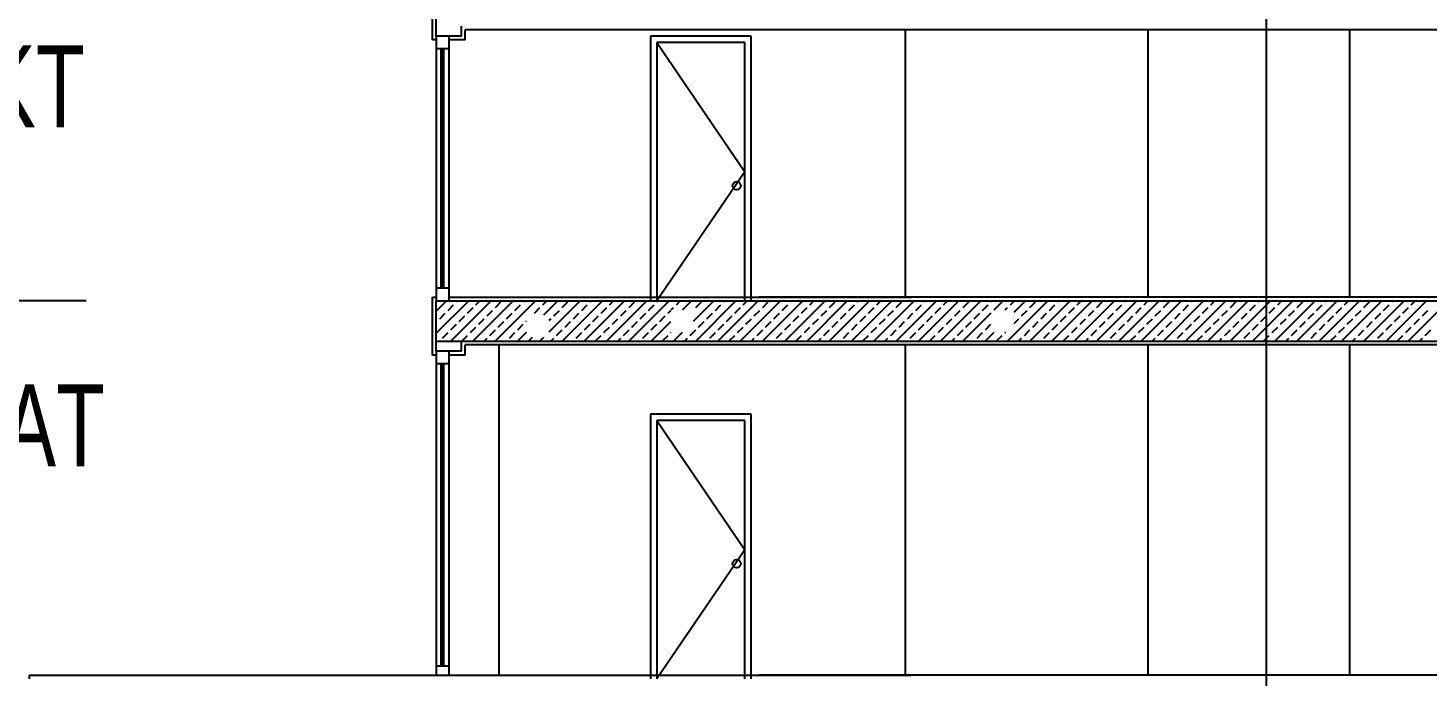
# Model space of a CAD drawing. Header units: inches. Extents: x -7543 to -822, y 102837 to 190349.
# Drawn here: x -837.0885 to -837.0329, y 102836.7358 to 102836.7615 of the extents above; entities that cross this region are included whole.
import ezdxf

# ---------------------------------------------------------------- set-up
doc = ezdxf.new("R2010")
doc.units = ezdxf.units.IN
doc.header["$MEASUREMENT"] = 0
doc.linetypes.add('ACAD_ISO07W100', pattern=[3, 0, -3])
doc.layers.add('TARAMA', color=8, linetype='Continuous', lineweight=25)
doc.styles.add('MEKAN', font='arial.ttf', dxfattribs={"width": 0.7, "height": 30})

msp = doc.modelspace()

# ---------------------------------------------------------------- linework, layer by layer
at = {"layer": 'TARAMA'}
for p, q in [((-837.039305, 102836.705214), (-837.039305, 102836.884566)), ((-837.072405, 102836.761037), (-837.072405, 102836.770437)), ((-837.072255, 102836.761187), (-837.072255, 102836.770587)), ((-837.071255, 102836.761187), (-837.071255, 102836.761587)), ((-837.028205, 102836.761437), (-837.071105, 102836.761437)), ((-837.071105, 102836.761037), (-837.071105, 102836.761437)), ((-837.05363, 102836.750837), (-837.05363, 102836.761437)), ((-837.044005, 102836.750837), (-837.044005, 102836.761437)), ((-837.036005, 102836.761437), (-837.036005, 102836.750837)), ((-837.072255, 102836.761037), (-837.072405, 102836.761037)), ((-837.071255, 102836.761187), (-837.072255, 102836.761187)), ((-837.072255, 102836.761187), (-837.072255, 102836.750687)), ((-837.071755, 102836.761187), (-837.071755, 102836.750687)), ((-837.071105, 102836.761037), (-837.071755, 102836.761037)), ((-837.059755, 102836.761187), (-837.063755, 102836.761187)), ((-837.063755, 102836.761187), (-837.063755, 102836.750687)), ((-837.060005, 102836.760937), (-837.063505, 102836.760937)), ((-837.063505, 102836.760937), (-837.063505, 102836.750687)), ((-837.063505, 102836.760937), (-837.060005, 102836.755812)), ((-837.060005, 102836.750687), (-837.060005, 102836.760937)), ((-837.059755, 102836.750687), (-837.059755, 102836.761187)), ((-837.071755, 102836.760687), (-837.072255, 102836.760687)), ((-837.072055, 102836.751187), (-837.072055, 102836.760687)), ((-837.072005, 102836.751187), (-837.072005, 102836.760687)), ((-837.071955, 102836.751187), (-837.071955, 102836.760687)), ((-837.060005, 102836.755812), (-837.063505, 102836.750687)), ((-837.071755, 102836.751187), (-837.072255, 102836.751187)), ((-837.072405, 102836.750837), (-837.072255, 102836.750837)), ((-837.072405, 102836.748537), (-837.072405, 102836.750837)), ((-837.072255, 102836.750687), (-837.028505, 102836.750687)), ((-837.072255, 102836.748687), (-837.072255, 102836.750687)), ((-837.072255, 102836.750282), (-837.07185, 102836.750687)), ((-837.072255, 102836.749398), (-837.070966, 102836.750687)), ((-837.071785, 102836.75031), (-837.071564, 102836.750531)), ((-837.071755, 102836.750837), (-837.053405, 102836.750837)), ((-837.071682, 102836.749087), (-837.070082, 102836.750687)), ((-837.071453, 102836.750642), (-837.071408, 102836.750687)), ((-837.071011, 102836.7502), (-837.07079, 102836.750421)), ((-837.070798, 102836.749087), (-837.069198, 102836.750687)), ((-837.07068, 102836.750531), (-837.070524, 102836.750687)), ((-837.070238, 102836.750089), (-837.070017, 102836.75031)), ((-837.069914, 102836.749087), (-837.068314, 102836.750687)), ((-837.069906, 102836.750421), (-837.069686, 102836.750642)), ((-837.069133, 102836.75031), (-837.068912, 102836.750531)), ((-837.068802, 102836.750642), (-837.068756, 102836.750687)), ((-837.06836, 102836.7502), (-837.068139, 102836.750421)), ((-837.068028, 102836.750531), (-837.067872, 102836.750687)), ((-837.067989, 102836.750129), (-837.06743, 102836.750687)), ((-837.067771, 102836.749462), (-837.066546, 102836.750687)), ((-837.067586, 102836.750089), (-837.067365, 102836.75031)), ((-837.067263, 102836.749087), (-837.065663, 102836.750687)), ((-837.067255, 102836.750421), (-837.067034, 102836.750642)), ((-837.066481, 102836.75031), (-837.06626, 102836.750531)), ((-837.066379, 102836.749087), (-837.064779, 102836.750687)), ((-837.06615, 102836.750642), (-837.066104, 102836.750687)), ((-837.065708, 102836.7502), (-837.065487, 102836.750421)), ((-837.065495, 102836.749087), (-837.063895, 102836.750687)), ((-837.065377, 102836.750531), (-837.065221, 102836.750687)), ((-837.064935, 102836.750089), (-837.064714, 102836.75031)), ((-837.064611, 102836.749087), (-837.063011, 102836.750687)), ((-837.064603, 102836.750421), (-837.064382, 102836.750642)), ((-837.06383, 102836.75031), (-837.063609, 102836.750531)), ((-837.063498, 102836.750642), (-837.063453, 102836.750687)), ((-837.063056, 102836.7502), (-837.062951, 102836.750306)), ((-837.062927, 102836.750329), (-837.062835, 102836.750421)), ((-837.062725, 102836.750531), (-837.062569, 102836.750687)), ((-837.062486, 102836.750329), (-837.062127, 102836.750687)), ((-837.062051, 102836.74988), (-837.061243, 102836.750687)), ((-837.061959, 102836.749087), (-837.060359, 102836.750687)), ((-837.061952, 102836.750421), (-837.061731, 102836.750642)), ((-837.061178, 102836.75031), (-837.060957, 102836.750531)), ((-837.061075, 102836.749087), (-837.059475, 102836.750687)), ((-837.060847, 102836.750642), (-837.060801, 102836.750687)), ((-837.060405, 102836.7502), (-837.060184, 102836.750421)), ((-837.060191, 102836.749087), (-837.058591, 102836.750687)), ((-837.060073, 102836.750531), (-837.059917, 102836.750687)), ((-837.059631, 102836.750089), (-837.05941, 102836.75031)), ((-837.028505, 102836.750837), (-837.059444, 102836.750837)), ((-837.059308, 102836.749087), (-837.057708, 102836.750687)), ((-837.0593, 102836.750421), (-837.059079, 102836.750642)), ((-837.058527, 102836.75031), (-837.058306, 102836.750531)), ((-837.058424, 102836.749087), (-837.056824, 102836.750687)), ((-837.058195, 102836.750642), (-837.058149, 102836.750687)), ((-837.057753, 102836.7502), (-837.057532, 102836.750421)), ((-837.05754, 102836.749087), (-837.05594, 102836.750687)), ((-837.057422, 102836.750531), (-837.057266, 102836.750687)), ((-837.05698, 102836.750089), (-837.056759, 102836.75031)), ((-837.056656, 102836.749087), (-837.055056, 102836.750687)), ((-837.056648, 102836.750421), (-837.056427, 102836.750642)), ((-837.055875, 102836.75031), (-837.055654, 102836.750531)), ((-837.055772, 102836.749087), (-837.054172, 102836.750687)), ((-837.055543, 102836.750642), (-837.055498, 102836.750687)), ((-837.055101, 102836.7502), (-837.05488, 102836.750421)), ((-837.054888, 102836.749087), (-837.053288, 102836.750687)), ((-837.05477, 102836.750531), (-837.054614, 102836.750687)), ((-837.054328, 102836.750089), (-837.054107, 102836.75031)), ((-837.054004, 102836.749087), (-837.052404, 102836.750687)), ((-837.053997, 102836.750421), (-837.053776, 102836.750642)), ((-837.053223, 102836.75031), (-837.053002, 102836.750531)), ((-837.05312, 102836.749087), (-837.05152, 102836.750687)), ((-837.052892, 102836.750642), (-837.052846, 102836.750687)), ((-837.05245, 102836.7502), (-837.052229, 102836.750421)), ((-837.052236, 102836.749087), (-837.050636, 102836.750687)), ((-837.052118, 102836.750531), (-837.051962, 102836.750687)), ((-837.051676, 102836.750089), (-837.051455, 102836.75031)), ((-837.051345, 102836.750421), (-837.051124, 102836.750642)), ((-837.050572, 102836.75031), (-837.050351, 102836.750531)), ((-837.05024, 102836.750642), (-837.050195, 102836.750687)), ((-837.050111, 102836.750329), (-837.049753, 102836.750687)), ((-837.049669, 102836.750329), (-837.049577, 102836.750421)), ((-837.049585, 102836.749087), (-837.047985, 102836.750687)), ((-837.049467, 102836.750531), (-837.049311, 102836.750687)), ((-837.049325, 102836.750231), (-837.048869, 102836.750687)), ((-837.049025, 102836.750089), (-837.048804, 102836.75031)), ((-837.048701, 102836.749087), (-837.047101, 102836.750687)), ((-837.048693, 102836.750421), (-837.048472, 102836.750642)), ((-837.04792, 102836.75031), (-837.047699, 102836.750531)), ((-837.047817, 102836.749087), (-837.046217, 102836.750687)), ((-837.047588, 102836.750642), (-837.047543, 102836.750687)), ((-837.047147, 102836.7502), (-837.046926, 102836.750421)), ((-837.046933, 102836.749087), (-837.045333, 102836.750687)), ((-837.046815, 102836.750531), (-837.046659, 102836.750687)), ((-837.046373, 102836.750089), (-837.046152, 102836.75031)), ((-837.046049, 102836.749087), (-837.044449, 102836.750687)), ((-837.046042, 102836.750421), (-837.045821, 102836.750642)), ((-837.045268, 102836.75031), (-837.045047, 102836.750531)), ((-837.045165, 102836.749087), (-837.043565, 102836.750687)), ((-837.044937, 102836.750642), (-837.044891, 102836.750687)), ((-837.044495, 102836.7502), (-837.044274, 102836.750421)), ((-837.044282, 102836.749087), (-837.042682, 102836.750687)), ((-837.044163, 102836.750531), (-837.044007, 102836.750687)), ((-837.043721, 102836.750089), (-837.0435, 102836.75031)), ((-837.043398, 102836.749087), (-837.041798, 102836.750687)), ((-837.04339, 102836.750421), (-837.043169, 102836.750642)), ((-837.042617, 102836.75031), (-837.042396, 102836.750531)), ((-837.042514, 102836.749087), (-837.040914, 102836.750687)), ((-837.042285, 102836.750642), (-837.04224, 102836.750687)), ((-837.041843, 102836.7502), (-837.041622, 102836.750421)), ((-837.04163, 102836.749087), (-837.04003, 102836.750687)), ((-837.041512, 102836.750531), (-837.041356, 102836.750687)), ((-837.04107, 102836.750089), (-837.040849, 102836.75031)), ((-837.040746, 102836.749087), (-837.039305, 102836.750528)), ((-837.040738, 102836.750421), (-837.040517, 102836.750642)), ((-837.039965, 102836.75031), (-837.039744, 102836.750531)), ((-837.039633, 102836.750642), (-837.039588, 102836.750687)), ((-837.039305, 102836.750528), (-837.039146, 102836.750687)), ((-837.039305, 102836.749644), (-837.038262, 102836.750687)), ((-837.039192, 102836.7502), (-837.038971, 102836.750421)), ((-837.038978, 102836.749087), (-837.037378, 102836.750687)), ((-837.03886, 102836.750531), (-837.038704, 102836.750687)), ((-837.038418, 102836.750089), (-837.038197, 102836.75031)), ((-837.038094, 102836.749087), (-837.036494, 102836.750687)), ((-837.038087, 102836.750421), (-837.037866, 102836.750642)), ((-837.037313, 102836.75031), (-837.037092, 102836.750531)), ((-837.03721, 102836.749087), (-837.03561, 102836.750687)), ((-837.036982, 102836.750642), (-837.036936, 102836.750687)), ((-837.03654, 102836.7502), (-837.036319, 102836.750421)), ((-837.036327, 102836.749087), (-837.034727, 102836.750687)), ((-837.036208, 102836.750531), (-837.036052, 102836.750687)), ((-837.035767, 102836.750089), (-837.035546, 102836.75031)), ((-837.035443, 102836.749087), (-837.033843, 102836.750687)), ((-837.035435, 102836.750421), (-837.035214, 102836.750642)), ((-837.034662, 102836.75031), (-837.034441, 102836.750531)), ((-837.034559, 102836.749087), (-837.032959, 102836.750687)), ((-837.03433, 102836.750642), (-837.034285, 102836.750687)), ((-837.033888, 102836.7502), (-837.033667, 102836.750421)), ((-837.033675, 102836.749087), (-837.032075, 102836.750687)), ((-837.033557, 102836.750531), (-837.033401, 102836.750687)), ((-837.033115, 102836.750089), (-837.032894, 102836.75031)), ((-837.072255, 102836.74984), (-837.072227, 102836.749868)), ((-837.072116, 102836.749979), (-837.071895, 102836.7502)), ((-837.071674, 102836.749537), (-837.071453, 102836.749758)), ((-837.071343, 102836.749868), (-837.071122, 102836.750089)), ((-837.070569, 102836.749758), (-837.070348, 102836.749979)), ((-837.069796, 102836.749647), (-837.069575, 102836.749868)), ((-837.069465, 102836.749979), (-837.069244, 102836.7502)), ((-837.069023, 102836.749537), (-837.068802, 102836.749758)), ((-837.068691, 102836.749868), (-837.068671, 102836.749888)), ((-837.067771, 102836.749904), (-837.067697, 102836.749979)), ((-837.067144, 102836.749647), (-837.066923, 102836.749868)), ((-837.066813, 102836.749979), (-837.066592, 102836.7502)), ((-837.066371, 102836.749537), (-837.06615, 102836.749758)), ((-837.06604, 102836.749868), (-837.065819, 102836.750089)), ((-837.065266, 102836.749758), (-837.065045, 102836.749979)), ((-837.064493, 102836.749647), (-837.064272, 102836.749868)), ((-837.064161, 102836.749979), (-837.06394, 102836.7502)), ((-837.063727, 102836.749087), (-837.062951, 102836.749864)), ((-837.063719, 102836.749537), (-837.063498, 102836.749758)), ((-837.063388, 102836.749868), (-837.063167, 102836.750089)), ((-837.061841, 102836.749647), (-837.06162, 102836.749868)), ((-837.06151, 102836.749979), (-837.061289, 102836.7502)), ((-837.061068, 102836.749537), (-837.060847, 102836.749758)), ((-837.060736, 102836.749868), (-837.060515, 102836.750089)), ((-837.059963, 102836.749758), (-837.059742, 102836.749979)), ((-837.059189, 102836.749647), (-837.058968, 102836.749868)), ((-837.058858, 102836.749979), (-837.058637, 102836.7502)), ((-837.058416, 102836.749537), (-837.058195, 102836.749758)), ((-837.058085, 102836.749868), (-837.057864, 102836.750089)), ((-837.057311, 102836.749758), (-837.05709, 102836.749979)), ((-837.056538, 102836.749647), (-837.056317, 102836.749868)), ((-837.056206, 102836.749979), (-837.055985, 102836.7502)), ((-837.055764, 102836.749537), (-837.055543, 102836.749758)), ((-837.055433, 102836.749868), (-837.055212, 102836.750089)), ((-837.05466, 102836.749758), (-837.054439, 102836.749979)), ((-837.053886, 102836.749647), (-837.053665, 102836.749868)), ((-837.053555, 102836.749979), (-837.053334, 102836.7502)), ((-837.053113, 102836.749537), (-837.052892, 102836.749758)), ((-837.052781, 102836.749868), (-837.05256, 102836.750089)), ((-837.052008, 102836.749758), (-837.051787, 102836.749979)), ((-837.051353, 102836.749087), (-837.050225, 102836.750215)), ((-837.051234, 102836.749647), (-837.051013, 102836.749868)), ((-837.050903, 102836.749979), (-837.050682, 102836.7502)), ((-837.050461, 102836.749537), (-837.05024, 102836.749758)), ((-837.049325, 102836.749789), (-837.049135, 102836.749979)), ((-837.048583, 102836.749647), (-837.048362, 102836.749868)), ((-837.048251, 102836.749979), (-837.04803, 102836.7502)), ((-837.047809, 102836.749537), (-837.047588, 102836.749758)), ((-837.047478, 102836.749868), (-837.047257, 102836.750089)), ((-837.046705, 102836.749758), (-837.046484, 102836.749979)), ((-837.045931, 102836.749647), (-837.04571, 102836.749868)), ((-837.0456, 102836.749979), (-837.045379, 102836.7502)), ((-837.045158, 102836.749537), (-837.044937, 102836.749758)), ((-837.044826, 102836.749868), (-837.044605, 102836.750089)), ((-837.044053, 102836.749758), (-837.043832, 102836.749979)), ((-837.04328, 102836.749647), (-837.043059, 102836.749868)), ((-837.042948, 102836.749979), (-837.042727, 102836.7502)), ((-837.042506, 102836.749537), (-837.042285, 102836.749758)), ((-837.042175, 102836.749868), (-837.041954, 102836.750089)), ((-837.041401, 102836.749758), (-837.04118, 102836.749979)), ((-837.040628, 102836.749647), (-837.040407, 102836.749868)), ((-837.040296, 102836.749979), (-837.040075, 102836.7502)), ((-837.039854, 102836.749537), (-837.039633, 102836.749758)), ((-837.039523, 102836.749868), (-837.039305, 102836.750086)), ((-837.039305, 102836.750086), (-837.039302, 102836.750089)), ((-837.03875, 102836.749758), (-837.038529, 102836.749979)), ((-837.037976, 102836.749647), (-837.037755, 102836.749868)), ((-837.037645, 102836.749979), (-837.037424, 102836.7502)), ((-837.037203, 102836.749537), (-837.036982, 102836.749758)), ((-837.036871, 102836.749868), (-837.03665, 102836.750089)), ((-837.036098, 102836.749758), (-837.035877, 102836.749979)), ((-837.035325, 102836.749647), (-837.035104, 102836.749868)), ((-837.034993, 102836.749979), (-837.034772, 102836.7502)), ((-837.034551, 102836.749537), (-837.03433, 102836.749758)), ((-837.03422, 102836.749868), (-837.033999, 102836.750089)), ((-837.033446, 102836.749758), (-837.033225, 102836.749979)), ((-837.072006, 102836.749205), (-837.071785, 102836.749426)), ((-837.071232, 102836.749095), (-837.071011, 102836.749316)), ((-837.070901, 102836.749426), (-837.07068, 102836.749647)), ((-837.070356, 102836.749087), (-837.070238, 102836.749205)), ((-837.070127, 102836.749316), (-837.069906, 102836.749537)), ((-837.069354, 102836.749205), (-837.069133, 102836.749426)), ((-837.06903, 102836.749087), (-837.068671, 102836.749446)), ((-837.068581, 102836.749095), (-837.06843, 102836.749246)), ((-837.068146, 102836.749087), (-837.067988, 102836.749246)), ((-837.067704, 102836.749087), (-837.067586, 102836.749205)), ((-837.067476, 102836.749316), (-837.067255, 102836.749537)), ((-837.066702, 102836.749205), (-837.066481, 102836.749426)), ((-837.065929, 102836.749095), (-837.065708, 102836.749316)), ((-837.065598, 102836.749426), (-837.065377, 102836.749647)), ((-837.065053, 102836.749087), (-837.064935, 102836.749205)), ((-837.064824, 102836.749316), (-837.064603, 102836.749537)), ((-837.064051, 102836.749205), (-837.06383, 102836.749426)), ((-837.063277, 102836.749095), (-837.063056, 102836.749316)), ((-837.062946, 102836.749426), (-837.062926, 102836.749446)), ((-837.062843, 102836.749087), (-837.062485, 102836.749446)), ((-837.062401, 102836.749087), (-837.062283, 102836.749205)), ((-837.062173, 102836.749316), (-837.061952, 102836.749537)), ((-837.061399, 102836.749205), (-837.061178, 102836.749426)), ((-837.060626, 102836.749095), (-837.060405, 102836.749316)), ((-837.060294, 102836.749426), (-837.060073, 102836.749647)), ((-837.059749, 102836.749087), (-837.059631, 102836.749205)), ((-837.059521, 102836.749316), (-837.0593, 102836.749537)), ((-837.058747, 102836.749205), (-837.058527, 102836.749426)), ((-837.057974, 102836.749095), (-837.057753, 102836.749316)), ((-837.057643, 102836.749426), (-837.057422, 102836.749647)), ((-837.057098, 102836.749087), (-837.05698, 102836.749205)), ((-837.056869, 102836.749316), (-837.056648, 102836.749537)), ((-837.056096, 102836.749205), (-837.055875, 102836.749426)), ((-837.055322, 102836.749095), (-837.055101, 102836.749316)), ((-837.054991, 102836.749426), (-837.05477, 102836.749647)), ((-837.054446, 102836.749087), (-837.054328, 102836.749205)), ((-837.054218, 102836.749316), (-837.053997, 102836.749537)), ((-837.053444, 102836.749205), (-837.053223, 102836.749426)), ((-837.052671, 102836.749095), (-837.05245, 102836.749316)), ((-837.052339, 102836.749426), (-837.052118, 102836.749647)), ((-837.051795, 102836.749087), (-837.051676, 102836.749205)), ((-837.051566, 102836.749316), (-837.051345, 102836.749537)), ((-837.050793, 102836.749205), (-837.050572, 102836.749426)), ((-837.050469, 102836.749087), (-837.05011, 102836.749446)), ((-837.050019, 102836.749095), (-837.049798, 102836.749316)), ((-837.049688, 102836.749426), (-837.049668, 102836.749446)), ((-837.049143, 102836.749087), (-837.049025, 102836.749205)), ((-837.048914, 102836.749316), (-837.048693, 102836.749537)), ((-837.048141, 102836.749205), (-837.04792, 102836.749426)), ((-837.047367, 102836.749095), (-837.047147, 102836.749316)), ((-837.047036, 102836.749426), (-837.046815, 102836.749647)), ((-837.046491, 102836.749087), (-837.046373, 102836.749205)), ((-837.046263, 102836.749316), (-837.046042, 102836.749537)), ((-837.045489, 102836.749205), (-837.045268, 102836.749426)), ((-837.044716, 102836.749095), (-837.044495, 102836.749316)), ((-837.044384, 102836.749426), (-837.044163, 102836.749647)), ((-837.04384, 102836.749087), (-837.043721, 102836.749205)), ((-837.043611, 102836.749316), (-837.04339, 102836.749537)), ((-837.042838, 102836.749205), (-837.042617, 102836.749426)), ((-837.042064, 102836.749095), (-837.041843, 102836.749316)), ((-837.041733, 102836.749426), (-837.041512, 102836.749647)), ((-837.041188, 102836.749087), (-837.04107, 102836.749205)), ((-837.040959, 102836.749316), (-837.040738, 102836.749537)), ((-837.040186, 102836.749205), (-837.039965, 102836.749426)), ((-837.039862, 102836.749087), (-837.039305, 102836.749644)), ((-837.039413, 102836.749095), (-837.039305, 102836.749202)), ((-837.039305, 102836.749202), (-837.039192, 102836.749316)), ((-837.039081, 102836.749426), (-837.03886, 102836.749647)), ((-837.038536, 102836.749087), (-837.038418, 102836.749205)), ((-837.038308, 102836.749316), (-837.038087, 102836.749537)), ((-837.037534, 102836.749205), (-837.037313, 102836.749426)), ((-837.036761, 102836.749095), (-837.03654, 102836.749316)), ((-837.036429, 102836.749426), (-837.036208, 102836.749647)), ((-837.035885, 102836.749087), (-837.035767, 102836.749205)), ((-837.035656, 102836.749316), (-837.035435, 102836.749537)), ((-837.034883, 102836.749205), (-837.034662, 102836.749426)), ((-837.034109, 102836.749095), (-837.033888, 102836.749316)), ((-837.033778, 102836.749426), (-837.033557, 102836.749647)), ((-837.033233, 102836.749087), (-837.033115, 102836.749205)), ((-837.033004, 102836.749316), (-837.032783, 102836.749537)), ((-837.072255, 102836.749087), (-837.028505, 102836.749087)), ((-837.071255, 102836.748687), (-837.072255, 102836.748687)), ((-837.072255, 102836.748687), (-837.072255, 102836.735837)), ((-837.072124, 102836.749087), (-837.072116, 102836.749095)), ((-837.071755, 102836.748687), (-837.071755, 102836.735837)), ((-837.071255, 102836.748687), (-837.071255, 102836.749087)), ((-837.028205, 102836.748937), (-837.071105, 102836.748937)), ((-837.071105, 102836.748537), (-837.071105, 102836.748937)), ((-837.069755, 102836.735837), (-837.069755, 102836.748937)), ((-837.069472, 102836.749087), (-837.069465, 102836.749095)), ((-837.066821, 102836.749087), (-837.066813, 102836.749095)), ((-837.064169, 102836.749087), (-837.064161, 102836.749095)), ((-837.061517, 102836.749087), (-837.06151, 102836.749095)), ((-837.058866, 102836.749087), (-837.058858, 102836.749095)), ((-837.056214, 102836.749087), (-837.056206, 102836.749095)), ((-837.05363, 102836.735837), (-837.05363, 102836.748937)), ((-837.053562, 102836.749087), (-837.053555, 102836.749095)), ((-837.050911, 102836.749087), (-837.050903, 102836.749095)), ((-837.048259, 102836.749087), (-837.048251, 102836.749095)), ((-837.045607, 102836.749087), (-837.0456, 102836.749095)), ((-837.044005, 102836.735837), (-837.044005, 102836.748937)), ((-837.042956, 102836.749087), (-837.042948, 102836.749095)), ((-837.040304, 102836.749087), (-837.040296, 102836.749095)), ((-837.037652, 102836.749087), (-837.037645, 102836.749095)), ((-837.036005, 102836.748937), (-837.036005, 102836.735837)), ((-837.035001, 102836.749087), (-837.034993, 102836.749095)), ((-837.072255, 102836.748537), (-837.072405, 102836.748537)), ((-837.071755, 102836.748187), (-837.072255, 102836.748187)), ((-837.072055, 102836.736187), (-837.072055, 102836.748187)), ((-837.072005, 102836.736187), (-837.072005, 102836.748187)), ((-837.071955, 102836.736187), (-837.071955, 102836.748187)), ((-837.071105, 102836.748537), (-837.071755, 102836.748537)), ((-837.059755, 102836.746187), (-837.063755, 102836.746187)), ((-837.063755, 102836.746187), (-837.063755, 102836.735687)), ((-837.060005, 102836.745937), (-837.063505, 102836.745937)), ((-837.063505, 102836.745937), (-837.063505, 102836.735687)), ((-837.063505, 102836.745937), (-837.060005, 102836.740812)), ((-837.060005, 102836.735687), (-837.060005, 102836.745937)), ((-837.059755, 102836.735687), (-837.059755, 102836.746187)), ((-837.060005, 102836.740812), (-837.063505, 102836.735687)), ((-837.071755, 102836.736187), (-837.072255, 102836.736187)), ((-837.088405, 102836.735837), (-837.053405, 102836.735837)), ((-837.088405, 102836.735687), (-837.088405, 102836.735837)), ((-837.028505, 102836.735837), (-837.059444, 102836.735837))]:
    msp.add_line(p, q, dxfattribs=at)
at = {"layer": 'TARAMA', "color": 2, "linetype": 'ACAD_ISO07W100', "ltscale": 3}
msp.add_line((-837.086147, 102836.750687), (-837.095466, 102836.750687), dxfattribs=at)
at = {"layer": 'TARAMA'}
for centre in [(-837.060335, 102836.755256), (-837.060335, 102836.740256)]:
    msp.add_circle(centre, 0.000163, dxfattribs=at)

# ---------------------------------------------------------------- texts
at = {"layer": 'TARAMA', "color": 2, "style": 'MEKAN', "width": 0.7}
for s, p in [('ASMA AKT', (-837.102277, 102836.757573)), ('ZEMİN KAT', (-837.102352, 102836.744123))]:
    msp.add_text(s, height=0.00325, dxfattribs=at).set_placement(p)

doc.saveas('drawing.dxf')
